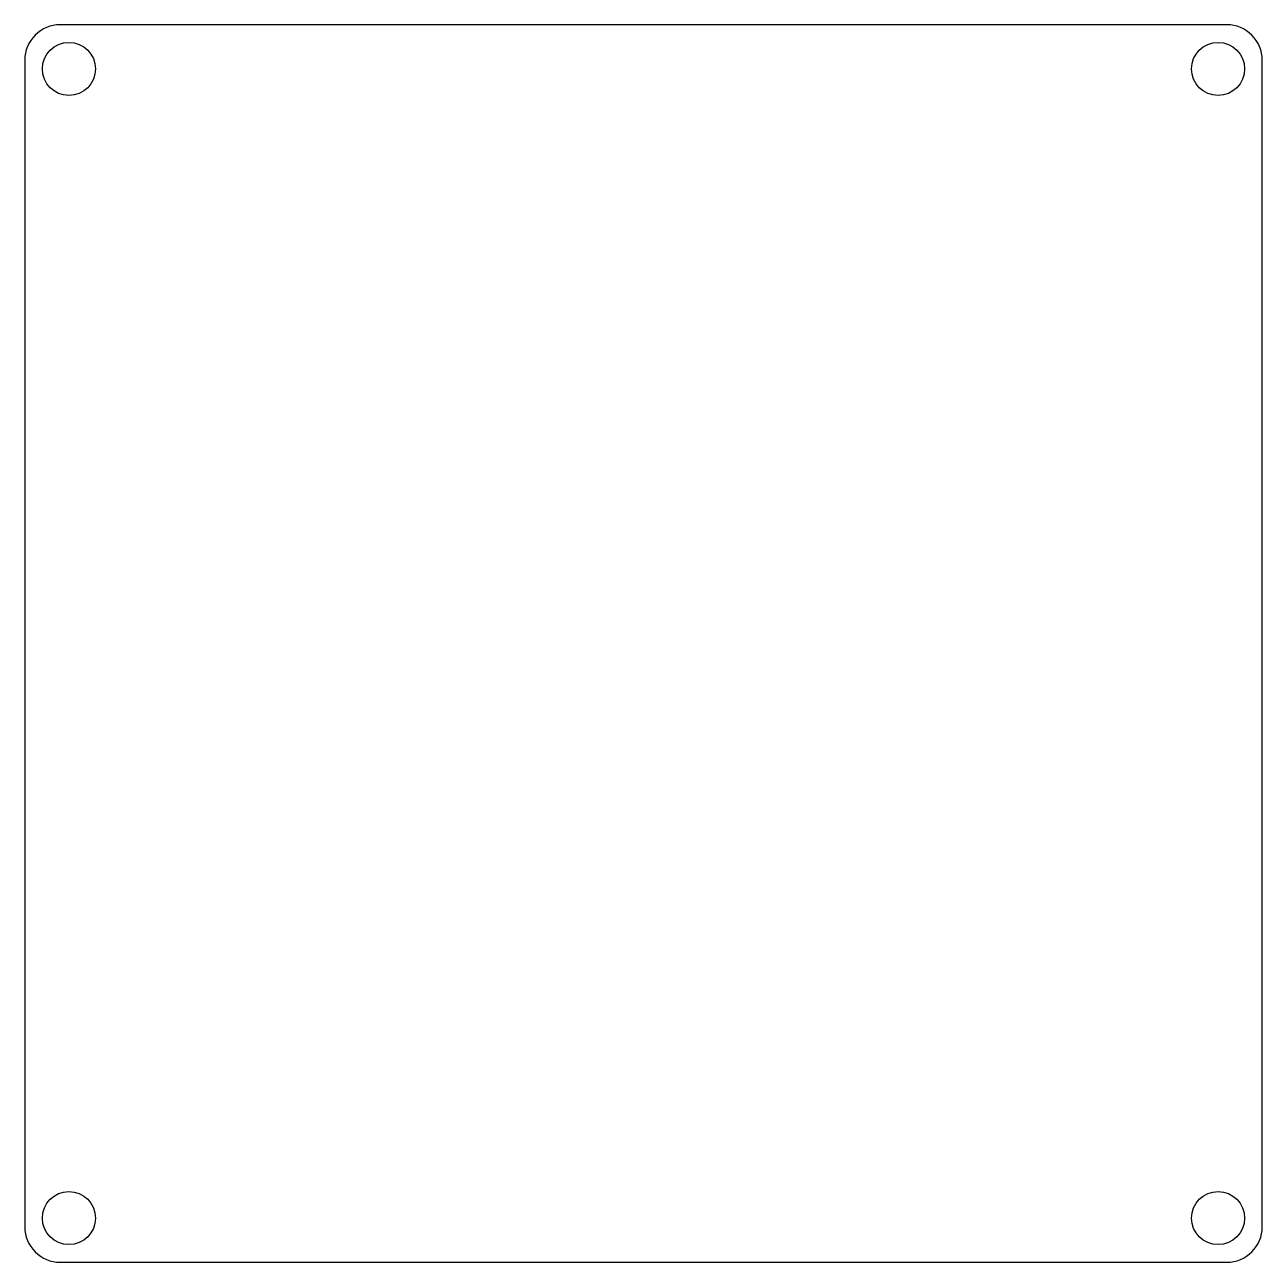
# Model space of a CAD drawing. Header units: millimetres. Extents: x -70 to 0, y 0 to 70.
import ezdxf

# ---------------------------------------------------------------- set-up
doc = ezdxf.new("R2010")
doc.units = ezdxf.units.MM

msp = doc.modelspace()

# ---------------------------------------------------------------- linework, layer by layer
msp.add_lwpolyline([(-68, 70, 0.414214), (-70, 68), (-70, 2, 0.414214), (-68, 0), (-2, 0, 0.414214), (0, 2), (0, 68, 0.414214), (-2, 70)], format="xyb", close=True)
for centre in [(-67.5, 67.5), (-2.5, 67.5), (-67.5, 2.5), (-2.5, 2.5)]:
    msp.add_circle(centre, 1.5)

doc.saveas('drawing.dxf')
